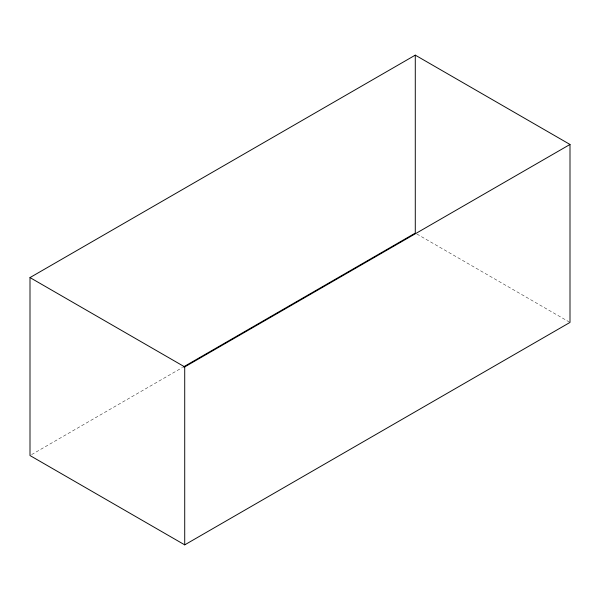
<?xml version="1.0" encoding="UTF-8"?>
<svg xmlns="http://www.w3.org/2000/svg" width="600" height="600" viewBox="0 0 600 600"><rect width="100%" height="100%" fill="white"/><g stroke="black" fill="none" stroke-linecap="round" stroke-linejoin="round"><path stroke-width="0.45" stroke-dasharray="3 2.25" d="M31.62 454.597L182.49 367.493M416.903 234.03L569.19 321.952"/><path stroke-width="0.9" d="M30 277.582L415.283 55.14L570 144.465L570 322.418L184.718 544.86L30 455.535L30 277.582L184.718 366.907L570 144.465M183.3 367.028L415.283 233.093L415.283 55.14M184.718 366.907L184.718 544.86"/></g></svg>
